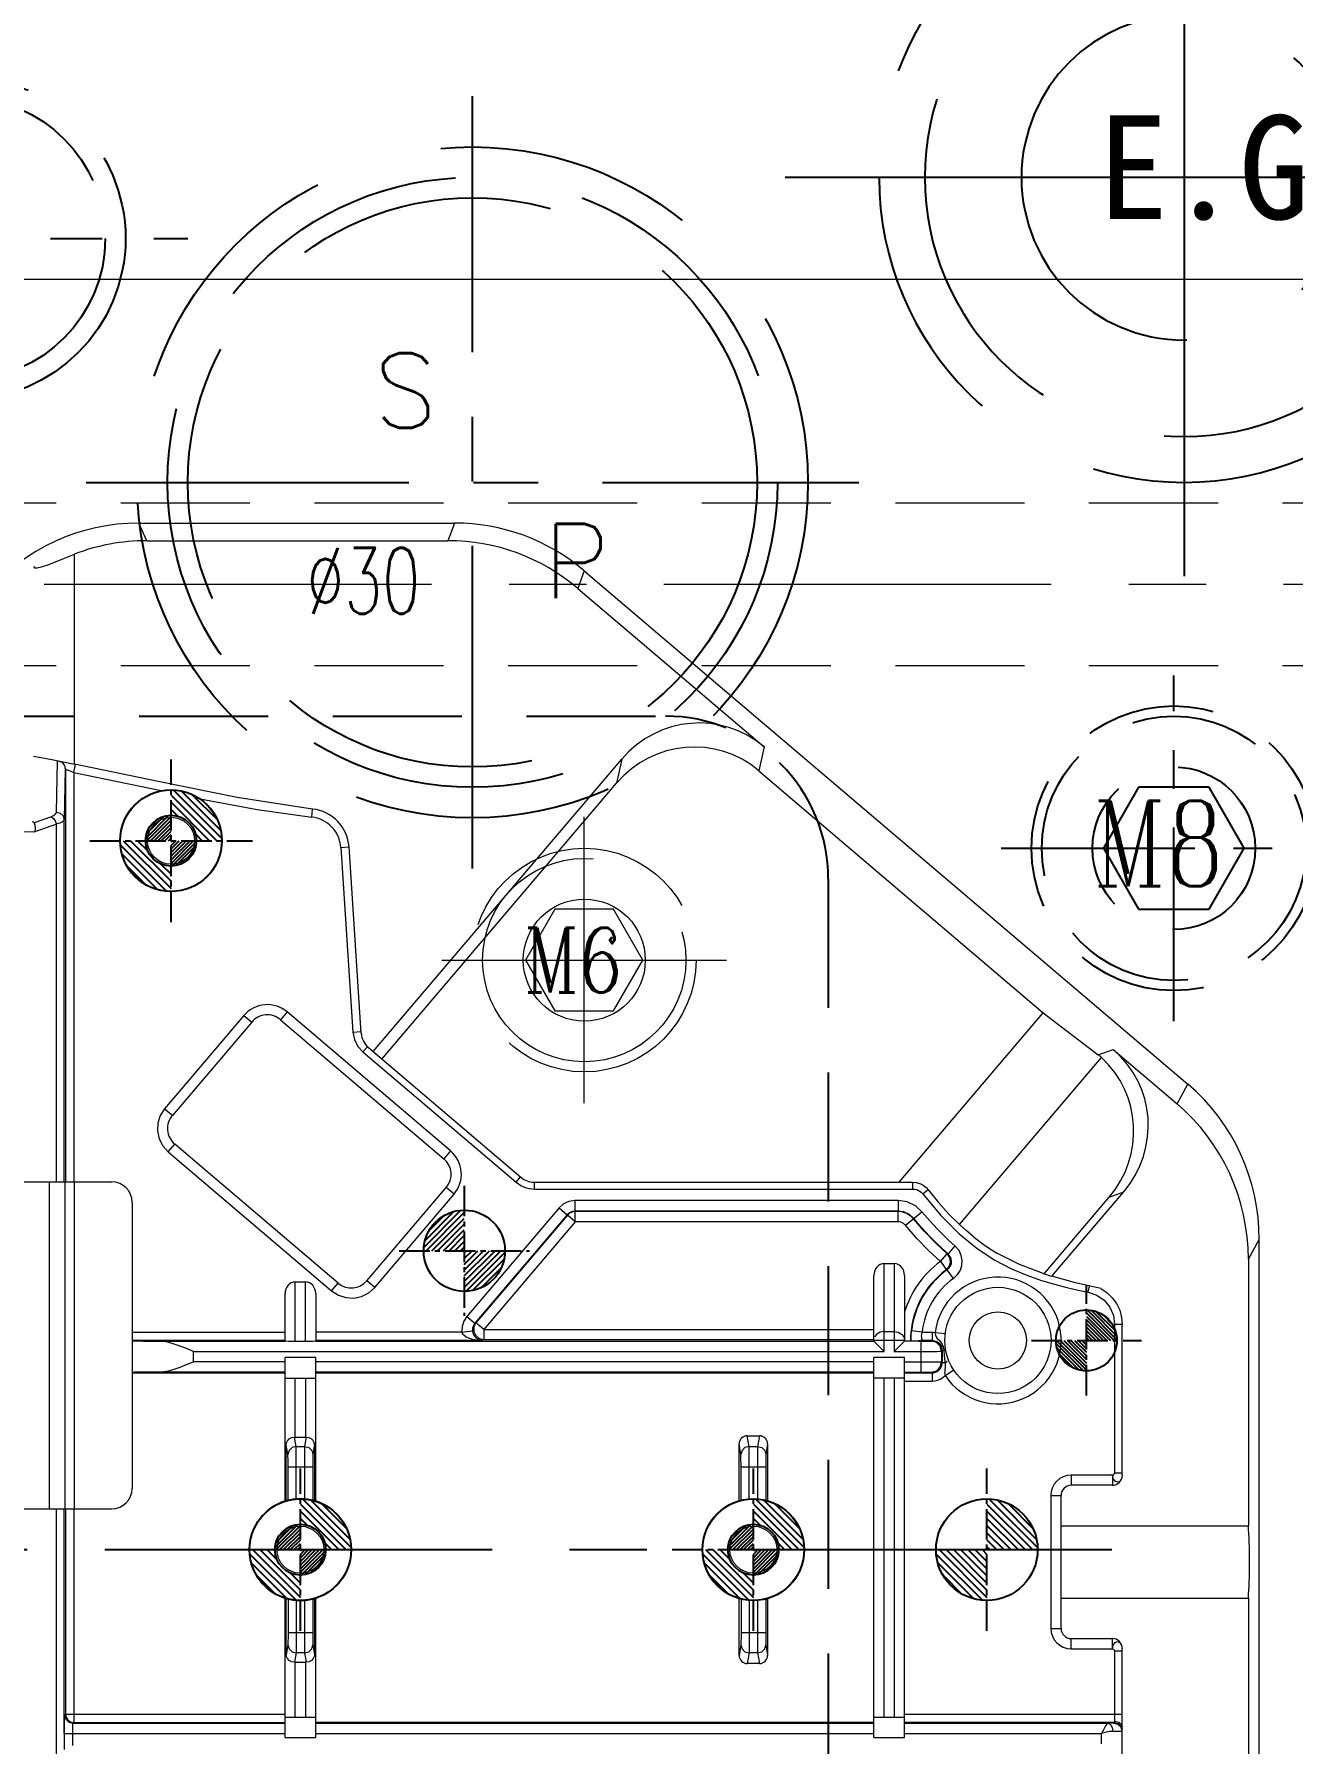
# Model space of a CAD drawing. Header units: inches. Extents: x 164842 to 166038, y -53074 to -52229.
# Drawn here: x 165445 to 165506.9, y -52420 to -52335.9 of the extents above; entities that cross this region are included whole.
import ezdxf

# ---------------------------------------------------------------- set-up
doc = ezdxf.new("R2010")
doc.units = ezdxf.units.IN
doc.header["$LTSCALE"] = 2
doc.header["$MEASUREMENT"] = 0
for name, pattern in [('ACAD_ISO02W100', [15, 12, -3]), ('CENTER', [50.8, 31.75, -6.35, 6.35, -6.35]), ('CENTER2', [1.125, 0.75, -0.125, 0.125, -0.125]), ('HIDDEN', [9.525, 6.35, -3.175])]:
    doc.linetypes.add(name, pattern=pattern)
doc.layers.get('0').update_dxf_attribs({"linetype": 'CONTINUOUS'})
for name, color, linetype in [('CAV-COR', 1, 'CONTINUOUS'), ('DEFAULT_1', 7, 'CENTER'), ('GE', 214, 'CONTINUOUS'), ('Layer3', 3, 'CONTINUOUS'), ('PIN', 4, 'CONTINUOUS'), ('SCREW', 52, 'HIDDEN'), ('SP', 3, 'CONTINUOUS'), ('壓塊', 157, 'CONTINUOUS'), ('文字', 1, 'CONTINUOUS')]:
    doc.layers.add(name, color=color, linetype=linetype)
for name, color, linetype, lineweight in [('dim', 3, 'CONTINUOUS', 15), ('PRODUCT', 1, 'CONTINUOUS', 15), ('WR', 122, 'HIDDEN', 18), ('枕位', 75, 'CONTINUOUS', 15), ('螺絲', 42, 'ACAD_ISO02W100', 15)]:
    doc.layers.add(name, color=color, linetype=linetype, lineweight=lineweight)
doc.styles.add('ROMANC', font='romanc', dxfattribs={"width": 0.6, "height": 1})
doc.styles.add('ROMANS', font='ROMANS.shx', dxfattribs={"height": 5, "bigfont": 'chineset.shx'})
doc.styles.get("Standard").update_dxf_attribs({"font": 'txt.shx', "width": 0.67})

# ---------------------------------------------------------------- blocks, each defined once
blk = doc.blocks.new('EG-16')
at = {"linetype": 'CENTER'}
for p, q in [((0, -19.617), (0, 19.617)), ((19.617, 0), (-19.617, 0))]:
    blk.add_line(p, q, dxfattribs=at)
at = {"linetype": 'HIDDEN'}
for radius in [15, 12.75, 8]:
    blk.add_circle((0, 0), radius, dxfattribs=at)
blk = doc.blocks.new('20090521.154736')
at = {"layer": 'GE', "extrusion": (0, 0, -1), "zscale": -1, "rotation": 180}
blk.add_blockref('EG-16', (0, 0), dxfattribs=at)
at = {"layer": '文字', "insert": (-4.244, 3.05), "char_height": 5.1, "width": 28.22459, "attachment_point": 1, "style": 'ROMANS'}
blk.add_mtext('{\\f標楷體|b0|i0|c136|p65;E.G}', dxfattribs=at)
blk = doc.blocks.new('20160723.115749')
at = {"layer": 'SCREW', "linetype": 'CENTER', "ltscale": 0.15}
for p, q in [((0, -8.5), (0, 8.5)), ((-8.5, 0), (8.5, 0))]:
    blk.add_line(p, q, dxfattribs=at)
at = {"layer": 'SCREW', "ltscale": 0.5}
blk.add_lwpolyline([(-1.732, 3), (-3.464, 0), (-1.732, -3), (1.732, -3), (3.464, 0), (1.732, 3)], close=True, dxfattribs=at)
for radius in [7, 6.5, 4]:
    blk.add_circle((0, 0), radius, dxfattribs=at)
at = {"layer": 'Layer3', "style": 'ROMANC', "width": 0.8}
blk.add_text('M8', height=4.1865, dxfattribs=at).set_placement((-3.976, -1.858))
blk = doc.blocks.new('20160825.182511')
at = {"color": 8, "linetype": 'HIDDEN'}
blk.add_circle((0, 0), 16.5, dxfattribs=at)
at = {"layer": 'SP', "linetype": 'CENTER', "ltscale": 0.25}
for p, q in [((0, -19), (0, 19)), ((-19, 0), (19, 0))]:
    blk.add_line(p, q, dxfattribs=at)
at = {"layer": 'SP', "linetype": 'HIDDEN'}
for radius in [15, 14]:
    blk.add_circle((0, 0), radius, dxfattribs=at)
at = {"layer": 'dim', "insert": (-5.368, -4.84), "char_height": 3.2506, "attachment_point": 5}
blk.add_mtext('Ø30', dxfattribs=at)
at = {"layer": 'SP'}
for s, p in [('S', (-4.865, 2.687)), ('P', (3.467, -5.699))]:
    blk.add_text(s, height=3.665, dxfattribs=at).set_placement(p)
blk = doc.blocks.new('20140813.092309')
at = {"layer": '螺絲', "color": 137, "linetype": 'CENTER', "ltscale": 0.25}
for p, q in [((0, -7.042), (0, 7.042)), ((-7, 0), (7, 0))]:
    blk.add_line(p, q, dxfattribs=at)
at = {"layer": '螺絲', "color": 137, "linetype": 'Continuous'}
blk.add_lwpolyline([(-1.443, 2.5), (-2.887, 0), (-1.443, -2.5), (1.443, -2.5), (2.887, 0), (1.443, 2.5)], close=True, dxfattribs=at)
at = {"layer": '螺絲', "color": 137, "linetype": 'HIDDEN'}
blk.add_circle((0, 0), 5.5, dxfattribs=at)
at = {"layer": '螺絲', "color": 137}
for radius in [5, 3]:
    blk.add_circle((0, 0), radius, dxfattribs=at)
at = {"layer": 'dim', "style": 'ROMANC', "width": 0.8}
blk.add_text('M6', height=3.1716, dxfattribs=at).set_placement((-2.976, -1.589))

msp = doc.modelspace()

# ---------------------------------------------------------------- hatches: boundary and pattern name
at = {"layer": 'PIN', "linetype": 'Continuous'}
h = msp.add_hatch(dxfattribs=at)
h.set_pattern_fill('ANSI31', color=31, scale=2, angle=90, style=0)
h.set_pattern_definition([(135, (165657.05004, -52389.8055), (-0.1767767, -0.1767767), [])])
h.paths.add_polyline_path([(165451.768, -52373.066, -0.414214), (165454.268, -52375.566), (165453.018, -52375.566, 0.414214), (165451.768, -52374.316)])
h.paths.add_polyline_path([(165450.518, -52375.566, 0.414214), (165451.768, -52376.816), (165451.768, -52378.066, -0.414214), (165449.268, -52375.566)])
h = msp.add_hatch(dxfattribs=at)
h.set_pattern_fill('ANSI31', color=31, angle=90, style=0)
h.set_pattern_definition([(45, (165246.48599, -52389.8055), (0.08838835, -0.08838835), [])])
h.paths.add_polyline_path([(165451.768, -52375.566), (165453.018, -52375.566, -0.414214), (165451.768, -52376.816)])
h.paths.add_polyline_path([(165451.768, -52374.316), (165451.768, -52375.566), (165450.518, -52375.566, -0.414214)])
h = msp.add_hatch(dxfattribs=at)
h.set_pattern_fill('ANSI31', color=143, scale=1.6, angle=270, style=0)
h.set_pattern_definition([(225, (165630.42064, -52384.34752), (-0.14142136, 0.14142136), [])])
h.paths.add_polyline_path([(165466.195, -52395.739), (165464.195, -52395.739, -0.414214), (165466.195, -52393.739)])
h.paths.add_polyline_path([(165466.195, -52397.739), (165466.195, -52395.739), (165468.195, -52395.739, -0.414214)])
h = msp.add_hatch(dxfattribs=at)
h.set_pattern_fill('ANSI31', color=3, angle=90, style=0)
h.set_pattern_definition([(135, (165702.07704, -52414.3878), (-0.08838835, -0.08838835), [])])
h.paths.add_polyline_path([(165496.795, -52400.148), (165495.295, -52400.148, 0.414214), (165496.795, -52401.648)])
h.paths.add_polyline_path([(165496.795, -52398.648), (165496.795, -52400.148), (165498.295, -52400.148, 0.414214)])
h = msp.add_hatch(dxfattribs=at)
h.set_pattern_fill('ANSI31', color=31, scale=2, angle=90, style=0)
h.set_pattern_definition([(135, (165663.4117, -52424.679), (-0.1767767, -0.1767767), [])])
h.paths.add_polyline_path([(165458.13, -52407.939, -0.414214), (165460.63, -52410.439), (165459.38, -52410.439, 0.414214), (165458.13, -52409.189)])
h.paths.add_polyline_path([(165456.88, -52410.439, 0.414214), (165458.13, -52411.689), (165458.13, -52412.939, -0.414214), (165455.63, -52410.439)])
h = msp.add_hatch(dxfattribs=at)
h.set_pattern_fill('ANSI31', color=31, scale=2, angle=90, style=0)
h.set_pattern_definition([(135, (165685.69254, -52424.679), (-0.1767767, -0.1767767), [])])
h.paths.add_polyline_path([(165480.411, -52407.939, -0.414214), (165482.911, -52410.439), (165481.661, -52410.439, 0.414214), (165480.411, -52409.189)])
h.paths.add_polyline_path([(165479.161, -52410.439, 0.414214), (165480.411, -52411.689), (165480.411, -52412.939, -0.414214), (165477.911, -52410.439)])
h = msp.add_hatch(dxfattribs=at)
h.set_pattern_fill('ANSI31', color=5, scale=2, angle=90, style=0)
h.set_pattern_definition([(135, (165697.17704, -52424.679), (-0.1767767, -0.1767767), [])])
h.paths.add_polyline_path([(165491.895, -52410.439), (165489.395, -52410.439, 0.414214), (165491.895, -52412.939)])
h.paths.add_polyline_path([(165491.895, -52407.939), (165491.895, -52410.439), (165494.395, -52410.439, 0.414214)])
h = msp.add_hatch(dxfattribs=at)
h.set_pattern_fill('ANSI31', color=31, angle=90, style=0)
h.set_pattern_definition([(45, (165252.84764, -52424.679), (0.08838835, -0.08838835), [])])
h.paths.add_polyline_path([(165458.13, -52410.439), (165459.38, -52410.439, -0.414214), (165458.13, -52411.689)])
h.paths.add_polyline_path([(165458.13, -52409.189), (165458.13, -52410.439), (165456.88, -52410.439, -0.414214)])
h = msp.add_hatch(dxfattribs=at)
h.set_pattern_fill('ANSI31', color=31, angle=90, style=0)
h.set_pattern_definition([(45, (165275.12849, -52424.679), (0.08838835, -0.08838835), [])])
h.paths.add_polyline_path([(165480.411, -52410.439), (165481.661, -52410.439, -0.414214), (165480.411, -52411.689)])
h.paths.add_polyline_path([(165480.411, -52409.189), (165480.411, -52410.439), (165479.161, -52410.439, -0.414214)])

# ---------------------------------------------------------------- linework, layer by layer
at = {"color": 8, "linetype": 'CENTER', "ltscale": 0.2}
msp.add_line((165430.595, -52345.939), (165452.595, -52345.939), dxfattribs=at)
at = {"color": 8, "linetype": 'HIDDEN', "ltscale": 0.8}
for radius in [7.938, 6.938]:
    msp.add_circle((165441.595, -52345.939), radius, dxfattribs=at)
at = {"layer": 'DEFAULT_1', "color": 2, "linetype": 'CENTER', "ltscale": 0.3}
msp.add_line((165387.547, -52410.439), (165499.608, -52410.439), dxfattribs=at)
at = {"layer": 'PIN', "color": 31, "linetype": 'CENTER2'}
for p, q in [((165451.768, -52379.566), (165451.768, -52371.566)), ((165447.768, -52375.566), (165455.768, -52375.566)), ((165458.13, -52414.439), (165458.13, -52406.439)), ((165480.411, -52414.439), (165480.411, -52406.439)), ((165454.13, -52410.439), (165462.13, -52410.439)), ((165476.411, -52410.439), (165484.411, -52410.439))]:
    msp.add_line(p, q, dxfattribs=at)
at = {"layer": 'PIN', "color": 143, "linetype": 'CENTER2'}
for p, q in [((165466.195, -52392.539), (165466.195, -52398.939)), ((165462.995, -52395.739), (165469.395, -52395.739))]:
    msp.add_line(p, q, dxfattribs=at)
at = {"layer": 'PIN', "color": 3, "linetype": 'CENTER2'}
for p, q in [((165496.795, -52402.848), (165496.795, -52397.448)), ((165494.095, -52400.148), (165499.495, -52400.148))]:
    msp.add_line(p, q, dxfattribs=at)
at = {"layer": 'PIN', "color": 5, "linetype": 'CENTER2'}
for p, q in [((165491.895, -52414.439), (165491.895, -52406.439)), ((165487.895, -52410.439), (165495.895, -52410.439))]:
    msp.add_line(p, q, dxfattribs=at)
at = {"layer": 'PIN', "color": 31, "linetype": 'Continuous'}
for centre, radius in [((165451.768, -52375.566), 2.5), ((165451.768, -52375.566), 1.25), ((165458.13, -52410.439), 2.5), ((165480.411, -52410.439), 2.5), ((165458.13, -52410.439), 1.25), ((165480.411, -52410.439), 1.25)]:
    msp.add_circle(centre, radius, dxfattribs=at)
at = {"layer": 'PIN', "color": 143, "linetype": 'Continuous'}
msp.add_circle((165466.195, -52395.739), 2, dxfattribs=at)
at = {"layer": 'PIN', "color": 3, "linetype": 'Continuous'}
msp.add_circle((165496.795, -52400.148), 1.5, dxfattribs=at)
at = {"layer": 'PIN', "color": 5, "linetype": 'Continuous'}
msp.add_circle((165491.895, -52410.439), 2.5, dxfattribs=at)
at = {"layer": 'PRODUCT', "linetype": 'ByBlock'}
for p, q in [((165362.095, -52347.939), (165521.095, -52347.939)), ((165445.007, -52371.404), (165445.82, -52371.561)), ((165445.82, -52371.561), (165447.017, -52371.8)), ((165446.163, -52371.646), (165446.116, -52374.162)), ((165446.24, -52371.644), (165446.424, -52371.723)), ((165446.564, -52372.038), (165446.518, -52374.526)), ((165446.581, -52372.042), (165446.581, -52392.349)), ((165446.581, -52372.042), (165446.848, -52372.149)), ((165446.848, -52372.149), (165446.983, -52372.204)), ((165446.983, -52372.204), (165447.063, -52371.81)), ((165446.983, -52372.204), (165446.983, -52392.349)), ((165446.983, -52372.204), (165451.28, -52373.101)), ((165458.692, -52374.407), (165458.735, -52374.007)), ((165445.881, -52374.384), (165445.038, -52374.69)), ((165445.038, -52374.69), (165445.068, -52374.803)), ((165446.127, -52374.748), (165445.068, -52375.132)), ((165446.127, -52392.349), (165446.127, -52374.748)), ((165446.518, -52392.349), (165446.518, -52374.526)), ((165443.431, -52375.11), (165445.068, -52375.132)), ((165460.123, -52375.9), (165460.524, -52375.874)), ((165460.123, -52375.9), (165460.716, -52384.979)), ((165461.123, -52385.04), (165460.524, -52375.874)), ((165457.48, -52383.988), (165457.154, -52384.371)), ((165465.518, -52390.825), (165457.48, -52383.988)), ((165455.355, -52384.16), (165451.454, -52388.747)), ((165455.738, -52384.485), (165451.834, -52389.075)), ((165455.355, -52384.16), (165455.738, -52384.485)), ((165457.154, -52384.371), (165465.193, -52391.207)), ((165460.716, -52384.979), (165461.117, -52384.953)), ((165460.716, -52384.979), (165460.79, -52385.347)), ((165461.209, -52385.959), (165461.43, -52385.699)), ((165461.475, -52385.74), (165468.979, -52392.122)), ((165461.209, -52385.959), (165468.742, -52392.366)), ((165451.454, -52388.747), (165451.837, -52389.072)), ((165451.626, -52390.872), (165451.951, -52390.489)), ((165459.987, -52397.328), (165451.949, -52390.492)), ((165465.518, -52390.825), (165465.193, -52391.207)), ((165451.626, -52390.872), (165459.664, -52397.708)), ((165443.829, -52392.349), (165448.854, -52392.349)), ((165445.793, -52408.429), (165445.793, -52392.349)), ((165446.563, -52408.429), (165446.563, -52392.349)), ((165447.017, -52408.429), (165447.017, -52392.349)), ((165468.742, -52392.366), (165468.962, -52392.107)), ((165469.631, -52392.362), (165488.233, -52392.361)), ((165469.653, -52392.701), (165469.653, -52392.362)), ((165488.263, -52392.701), (165488.263, -52392.361)), ((165449.859, -52393.354), (165449.859, -52407.424)), ((165461.404, -52397.214), (165465.307, -52392.624)), ((165461.789, -52397.536), (165465.69, -52392.95)), ((165465.69, -52392.95), (165465.307, -52392.624)), ((165469.653, -52392.701), (165488.263, -52392.701)), ((165487.53, -52393.263), (165471.636, -52393.263)), ((165471.636, -52393.263), (165471.636, -52393.786)), ((165487.53, -52393.263), (165487.53, -52393.786)), ((165488.742, -52392.938), (165489.013, -52392.73)), ((165488.742, -52392.938), (165489.636, -52394.008)), ((165470.855, -52393.624), (165466.313, -52398.965)), ((165471.253, -52393.963), (165466.711, -52399.303)), ((165471.265, -52393.989), (165466.768, -52399.277)), ((165470.855, -52393.624), (165471.253, -52393.963)), ((165471.361, -52393.868), (165471.253, -52393.963)), ((165471.648, -52394.315), (165471.265, -52393.989)), ((165471.492, -52393.807), (165471.361, -52393.868)), ((165471.636, -52393.786), (165471.492, -52393.807)), ((165487.53, -52393.786), (165471.636, -52393.786)), ((165487.53, -52393.812), (165471.648, -52393.812)), ((165471.648, -52394.315), (165471.648, -52393.812)), ((165487.53, -52394.315), (165487.53, -52393.812)), ((165487.893, -52394.485), (165488.703, -52393.814)), ((165489.636, -52394.008), (165490.529, -52394.899)), ((165471.648, -52394.315), (165467.151, -52399.602)), ((165487.53, -52394.315), (165471.648, -52394.315)), ((165490.529, -52394.899), (165491.418, -52395.625)), ((165489.945, -52395.884), (165489.986, -52395.886)), ((165490.329, -52395.491), (165489.986, -52395.886)), ((165491.418, -52395.625), (165492.282, -52396.191)), ((165486.843, -52396.369), (165487.345, -52396.369)), ((165486.843, -52400.686), (165486.843, -52396.369)), ((165487.345, -52396.369), (165487.345, -52400.686)), ((165489.91, -52396.669), (165489.949, -52396.673)), ((165490.253, -52397.098), (165489.949, -52396.673)), ((165490.115, -52396.47), (165490.15, -52396.359)), ((165457.878, -52397.265), (165458.381, -52397.265)), ((165457.878, -52400.18), (165457.878, -52397.265)), ((165458.381, -52400.18), (165458.381, -52397.265)), ((165459.664, -52397.708), (165459.99, -52397.325)), ((165461.789, -52397.536), (165461.406, -52397.211)), ((165486.34, -52400.105), (165486.34, -52396.95)), ((165487.848, -52396.95), (165487.848, -52400.171)), ((165494.578, -52397.192), (165495.23, -52397.387)), ((165496.886, -52397.777), (165496.945, -52397.482)), ((165457.376, -52400.139), (165457.376, -52397.845)), ((165458.883, -52397.845), (165458.883, -52400.139)), ((165496.886, -52397.777), (165497.299, -52397.921)), ((165497.299, -52397.921), (165497.661, -52398.173)), ((165466.313, -52398.965), (165466.711, -52399.303)), ((165449.859, -52399.737), (165457.376, -52399.737)), ((165466.075, -52399.737), (165458.883, -52399.737)), ((165466.075, -52399.737), (165466.594, -52399.682)), ((165466.598, -52399.547), (165466.594, -52399.682)), ((165466.638, -52399.418), (165466.598, -52399.547)), ((165466.711, -52399.303), (165466.638, -52399.418)), ((165466.768, -52399.277), (165466.711, -52399.303)), ((165467.151, -52399.602), (165486.34, -52399.602)), ((165467.151, -52399.602), (165467.151, -52400.105)), ((165486.487, -52399.833), (165486.378, -52399.974)), ((165486.843, -52399.706), (165487.345, -52399.706)), ((165488.71, -52399.737), (165488.19, -52399.68)), ((165488.71, -52399.737), (165489.203, -52399.737)), ((165489.203, -52399.737), (165489.203, -52400.139)), ((165489.35, -52399.749), (165489.849, -52399.814)), ((165498.177, -52399.354), (165498.559, -52399.354)), ((165498.177, -52399.354), (165498.177, -52406.67)), ((165498.559, -52406.771), (165498.559, -52399.37)), ((165449.859, -52400.139), (165457.376, -52400.139)), ((165451.214, -52400.184), (165457.376, -52400.184)), ((165452.874, -52401.198), (165452.874, -52400.686)), ((165452.874, -52400.686), (165486.843, -52400.686)), ((165457.878, -52400.18), (165458.381, -52400.18)), ((165458.883, -52400.139), (165467.077, -52400.139)), ((165458.883, -52400.184), (165486.34, -52400.184)), ((165467.151, -52400.105), (165467.077, -52400.139)), ((165467.151, -52400.105), (165486.34, -52400.105)), ((165486.34, -52400.141), (165487.848, -52400.141)), ((165486.34, -52400.184), (165486.34, -52400.141)), ((165486.843, -52400.686), (165486.34, -52400.184)), ((165487.847, -52400.184), (165487.345, -52400.686)), ((165487.345, -52400.686), (165489.433, -52400.685)), ((165487.848, -52400.171), (165488.767, -52400.171)), ((165488.552, -52400.184), (165488.738, -52400.184)), ((165488.66, -52401.7), (165488.66, -52400.184)), ((165488.731, -52400.139), (165489.203, -52400.139)), ((165488.738, -52400.184), (165488.979, -52400.183)), ((165488.979, -52400.183), (165489.099, -52400.182)), ((165489.156, -52400.18), (165489.163, -52400.18)), ((165489.163, -52400.18), (165489.203, -52400.139)), ((165489.433, -52400.685), (165489.611, -52400.683)), ((165489.665, -52400.682), (165489.598, -52400.431)), ((165489.665, -52400.682), (165489.706, -52400.642)), ((165489.665, -52400.682), (165489.665, -52401.202)), ((165489.667, -52400.449), (165489.706, -52400.642)), ((165489.702, -52400.349), (165489.758, -52400.495)), ((165489.777, -52400.642), (165489.706, -52400.642)), ((165489.706, -52400.642), (165489.706, -52401.242)), ((165489.758, -52400.495), (165489.777, -52400.642)), ((165489.777, -52400.642), (165489.797, -52400.864)), ((165489.797, -52400.864), (165489.821, -52401.063)), ((165449.859, -52401.748), (165457.376, -52401.748)), ((165457.376, -52401.7), (165451.214, -52401.7)), ((165457.376, -52401.198), (165452.874, -52401.198)), ((165458.883, -52400.992), (165457.376, -52400.992)), ((165457.376, -52408.043), (165457.376, -52400.992)), ((165458.883, -52408.043), (165458.883, -52400.992)), ((165486.34, -52401.198), (165458.883, -52401.198)), ((165486.34, -52401.7), (165458.883, -52401.7)), ((165458.883, -52401.748), (165486.34, -52401.748)), ((165487.848, -52400.992), (165486.34, -52400.992)), ((165486.34, -52419.685), (165486.34, -52400.992)), ((165487.848, -52419.685), (165487.848, -52400.992)), ((165487.848, -52401.745), (165489.203, -52401.745)), ((165489.163, -52401.704), (165489.414, -52401.637)), ((165489.163, -52401.704), (165489.203, -52401.745)), ((165489.203, -52401.745), (165489.203, -52402.147)), ((165489.665, -52401.202), (165489.706, -52401.242)), ((165489.848, -52401.242), (165489.706, -52401.242)), ((165489.821, -52401.063), (165489.848, -52401.242)), ((165489.848, -52401.242), (165489.937, -52401.175)), ((165489.851, -52401.297), (165489.848, -52401.404)), ((165489.848, -52401.876), (165490.266, -52401.598)), ((165457.376, -52401.997), (165458.883, -52401.997)), ((165457.878, -52404.898), (165457.878, -52401.997)), ((165458.381, -52401.997), (165458.381, -52404.898)), ((165487.848, -52401.997), (165486.34, -52401.997)), ((165486.843, -52418.68), (165486.843, -52401.997)), ((165487.345, -52401.997), (165487.345, -52418.68)), ((165487.848, -52402.147), (165489.203, -52402.147)), ((165457.92, -52405.364), (165457.843, -52404.898)), ((165457.878, -52404.898), (165458.381, -52404.898)), ((165458.417, -52404.898), (165458.339, -52405.364)), ((165480.113, -52404.835), (165480.708, -52404.835)), ((165480.201, -52405.364), (165480.113, -52404.835)), ((165480.708, -52404.835), (165480.62, -52405.364)), ((165457.438, -52408.024), (165457.438, -52405.287)), ((165457.518, -52405.766), (165457.438, -52405.287)), ((165457.522, -52405.993), (165457.521, -52405.849)), ((165457.92, -52405.364), (165458.339, -52405.364)), ((165457.923, -52405.609), (165457.922, -52405.428)), ((165457.925, -52406.215), (165457.923, -52405.609)), ((165458.335, -52405.743), (165458.334, -52407.935)), ((165458.821, -52405.287), (165458.741, -52405.766)), ((165458.821, -52405.287), (165458.821, -52408.024)), ((165479.711, -52408.026), (165479.711, -52405.237)), ((165479.799, -52405.766), (165479.711, -52405.237)), ((165479.803, -52405.993), (165479.801, -52405.849)), ((165480.201, -52405.364), (165480.62, -52405.364)), ((165480.204, -52405.609), (165480.203, -52405.428)), ((165480.206, -52406.215), (165480.204, -52405.609)), ((165480.616, -52405.743), (165480.615, -52407.935)), ((165481.11, -52405.237), (165481.022, -52405.766)), ((165481.11, -52405.237), (165481.11, -52408.026)), ((165457.523, -52406.276), (165457.522, -52405.993)), ((165457.523, -52408.001), (165457.523, -52406.276)), ((165457.523, -52406.368), (165458.736, -52406.368)), ((165457.925, -52407.935), (165457.925, -52406.215)), ((165458.737, -52406.085), (165458.736, -52408.001)), ((165479.804, -52406.276), (165479.803, -52405.993)), ((165479.804, -52408.001), (165479.804, -52406.276)), ((165479.804, -52406.368), (165481.017, -52406.368)), ((165480.206, -52407.935), (165480.206, -52406.215)), ((165481.018, -52406.085), (165481.017, -52408.001)), ((165498.076, -52406.771), (165496.047, -52406.771)), ((165496.047, -52406.771), (165496.047, -52407.274)), ((165498.076, -52406.771), (165498.076, -52407.274)), ((165498.116, -52406.946), (165498.076, -52406.771)), ((165498.559, -52406.67), (165498.177, -52406.67)), ((165498.057, -52407.274), (165496.047, -52407.274)), ((165498.209, -52407.073), (165498.116, -52406.946)), ((165443.829, -52408.429), (165448.854, -52408.429)), ((165446.127, -52447.027), (165446.127, -52408.429)), ((165446.518, -52419.48), (165446.518, -52408.429)), ((165446.581, -52408.429), (165446.581, -52418.531)), ((165446.983, -52408.429), (165446.983, -52418.933)), ((165495.042, -52407.776), (165495.544, -52407.776)), ((165495.042, -52407.776), (165495.042, -52414.309)), ((165495.544, -52414.309), (165495.544, -52407.776)), ((165457.376, -52419.685), (165457.376, -52412.836)), ((165457.438, -52415.592), (165457.438, -52412.855)), ((165457.523, -52412.877), (165457.523, -52414.747)), ((165457.925, -52412.943), (165457.924, -52415.101)), ((165458.334, -52412.943), (165458.334, -52414.663)), ((165458.736, -52412.877), (165458.736, -52414.602)), ((165458.821, -52412.855), (165458.821, -52415.592)), ((165458.883, -52419.685), (165458.883, -52412.836)), ((165479.711, -52415.641), (165479.711, -52412.852)), ((165479.804, -52412.877), (165479.804, -52414.747)), ((165480.206, -52412.943), (165480.205, -52415.101)), ((165480.615, -52412.943), (165480.615, -52414.663)), ((165481.017, -52412.877), (165481.017, -52414.602)), ((165481.11, -52412.852), (165481.11, -52415.641)), ((165495.042, -52414.309), (165495.544, -52414.309)), ((165457.518, -52415.113), (165457.438, -52415.592)), ((165457.523, -52414.511), (165458.736, -52414.511)), ((165458.334, -52414.663), (165458.336, -52415.269)), ((165458.736, -52414.602), (165458.737, -52414.886)), ((165458.737, -52414.886), (165458.739, -52415.03)), ((165458.741, -52415.113), (165458.821, -52415.592)), ((165479.799, -52415.113), (165479.711, -52415.641)), ((165479.804, -52414.511), (165481.017, -52414.511)), ((165480.615, -52414.663), (165480.617, -52415.269)), ((165481.017, -52414.602), (165481.018, -52414.886)), ((165481.018, -52414.886), (165481.02, -52415.03)), ((165481.022, -52415.113), (165481.11, -52415.641)), ((165496.047, -52414.811), (165498.057, -52414.811)), ((165496.047, -52415.314), (165496.047, -52414.811)), ((165498.076, -52415.314), (165498.076, -52414.811)), ((165457.92, -52415.514), (165457.843, -52415.981)), ((165457.878, -52415.98), (165458.381, -52415.98)), ((165457.878, -52418.68), (165457.878, -52415.98)), ((165458.339, -52415.514), (165457.92, -52415.514)), ((165458.336, -52415.269), (165458.338, -52415.451)), ((165458.339, -52415.514), (165458.417, -52415.981)), ((165458.381, -52415.98), (165458.381, -52418.68)), ((165480.201, -52415.514), (165480.113, -52416.044)), ((165480.708, -52416.044), (165480.113, -52416.044)), ((165480.62, -52415.514), (165480.201, -52415.514)), ((165480.617, -52415.269), (165480.618, -52415.451)), ((165480.62, -52415.514), (165480.708, -52416.044)), ((165496.047, -52415.314), (165498.076, -52415.314)), ((165498.177, -52415.415), (165498.567, -52415.415)), ((165498.177, -52415.415), (165498.178, -52418.619)), ((165498.559, -52420.994), (165498.559, -52415.314)), ((165446.536, -52418.575), (165446.581, -52418.531)), ((165446.581, -52418.531), (165457.376, -52418.531)), ((165487.848, -52418.531), (165498.559, -52418.531)), ((165446.529, -52419.222), (165446.531, -52418.857)), ((165446.529, -52420.273), (165446.529, -52419.222)), ((165446.931, -52419.409), (165446.931, -52419.265)), ((165446.931, -52420.069), (165446.931, -52419.409)), ((165446.938, -52418.977), (165446.983, -52418.933)), ((165446.938, -52418.977), (165457.376, -52418.977)), ((165446.983, -52418.933), (165457.376, -52418.933)), ((165457.376, -52418.68), (165458.883, -52418.68)), ((165458.883, -52418.929), (165486.34, -52418.929)), ((165458.883, -52418.977), (165486.34, -52418.977)), ((165486.34, -52418.68), (165487.848, -52418.68)), ((165498.178, -52418.933), (165487.848, -52418.933)), ((165487.848, -52418.977), (165497.866, -52418.977)), ((165498.043, -52418.976), (165497.866, -52418.977)), ((165497.866, -52418.977), (165497.976, -52419.032)), ((165498.178, -52418.933), (165498.137, -52418.973)), ((165498.137, -52418.973), (165498.338, -52419.027)), ((165498.178, -52418.619), (165498.179, -52418.759)), ((165498.181, -52418.878), (165498.381, -52418.925)), ((165498.338, -52419.027), (165498.485, -52419.174)), ((165498.485, -52419.174), (165498.539, -52419.375)), ((165446.528, -52419.48), (165457.376, -52419.48)), ((165457.376, -52419.685), (165458.883, -52419.685)), ((165458.883, -52419.48), (165486.34, -52419.48)), ((165486.34, -52419.685), (165487.848, -52419.685)), ((165487.848, -52419.48), (165497.534, -52419.48)), ((165497.534, -52419.991), (165497.534, -52419.48))]:
    msp.add_line(p, q, dxfattribs=at)
for points in [[(165446.408, -52371.721), (165446.523, -52371.862), (165446.564, -52372.038)], [(165446.581, -52372.042), (165446.54, -52371.864), (165446.424, -52371.723)], [(165458.735, -52374.007), (165455.028, -52373.443), (165451.13, -52372.659), (165447.017, -52371.8)], [(165453.2, -52373.501), (165456.011, -52374.026), (165458.692, -52374.407)], [(165445.068, -52374.803), (165445.083, -52374.955), (165445.068, -52375.132)], [(165446.116, -52374.162), (165446.105, -52374.214), (165446.077, -52374.26), (165446.037, -52374.3), (165445.989, -52374.334), (165445.937, -52374.362), (165445.881, -52374.384)], [(165445.881, -52374.384), (165445.985, -52374.466), (165446.071, -52374.595), (165446.127, -52374.748)], [(165446.116, -52374.162), (165446.317, -52374.211), (165446.464, -52374.344), (165446.518, -52374.526)], [(165446.518, -52374.526), (165446.499, -52374.578), (165446.453, -52374.624), (165446.386, -52374.664), (165446.307, -52374.698), (165446.219, -52374.725), (165446.127, -52374.748)], [(165460.79, -52385.347), (165460.958, -52385.681), (165461.209, -52385.959)], [(165451.454, -52388.747), (165451.239, -52389.08), (165451.119, -52389.455), (165451.1, -52389.845), (165451.182, -52390.227), (165451.36, -52390.578), (165451.626, -52390.872)], [(165468.742, -52392.366), (165468.852, -52392.451), (165468.975, -52392.527), (165469.107, -52392.591)], [(165488.233, -52392.361), (165488.417, -52392.378), (165488.594, -52392.428), (165488.759, -52392.508), (165488.905, -52392.617), (165489.03, -52392.752)], [(165469.107, -52392.591), (165469.245, -52392.641), (165469.385, -52392.676), (165469.523, -52392.695), (165469.653, -52392.701)], [(165471.636, -52393.263), (165471.342, -52393.306), (165471.074, -52393.431), (165470.855, -52393.624)], [(165488.703, -52393.814), (165488.384, -52393.525), (165487.971, -52393.329), (165487.53, -52393.263)], [(165488.263, -52392.701), (165488.353, -52392.708), (165488.444, -52392.729), (165488.533, -52392.765), (165488.615, -52392.815), (165488.685, -52392.873), (165488.742, -52392.938)], [(165489.03, -52392.752), (165489.525, -52393.363), (165490.033, -52393.929), (165490.551, -52394.447)], [(165471.648, -52393.812), (165471.505, -52393.833), (165471.373, -52393.894), (165471.265, -52393.989)], [(165488.3, -52394.148), (165488.09, -52393.958), (165487.82, -52393.829), (165487.53, -52393.786)], [(165488.28, -52394.165), (165488.191, -52394.071), (165488.081, -52393.983), (165487.952, -52393.908), (165487.812, -52393.854), (165487.668, -52393.822), (165487.53, -52393.812)], [(165489.945, -52395.884), (165489.384, -52395.366), (165488.828, -52394.793), (165488.28, -52394.165)], [(165489.986, -52395.886), (165489.696, -52395.626), (165489.409, -52395.354), (165489.126, -52395.07), (165488.847, -52394.775), (165488.572, -52394.467), (165488.3, -52394.148)], [(165490.329, -52395.491), (165490.05, -52395.242), (165489.774, -52394.98), (165489.502, -52394.706), (165489.232, -52394.421), (165488.966, -52394.123), (165488.703, -52393.814)], [(165487.893, -52394.485), (165487.85, -52394.44), (165487.797, -52394.397), (165487.735, -52394.361), (165487.666, -52394.335), (165487.597, -52394.319), (165487.53, -52394.315)], [(165489.614, -52396.263), (165489.033, -52395.725), (165488.459, -52395.133), (165487.893, -52394.485)], [(165491.201, -52395.018), (165490.874, -52394.742), (165490.551, -52394.447)], [(165491.201, -52395.018), (165491.788, -52395.462), (165492.393, -52395.853)], [(165489.614, -52396.263), (165489.919, -52395.914), (165489.945, -52395.884)], [(165489.91, -52396.669), (165490.057, -52396.501), (165490.116, -52396.285), (165490.076, -52396.065), (165489.945, -52395.884)], [(165490.138, -52396.124), (165490.083, -52396), (165489.986, -52395.886)], [(165490.253, -52397.098), (165490.46, -52396.901), (165490.592, -52396.683), (165490.663, -52396.456), (165490.68, -52396.221), (165490.64, -52395.976), (165490.528, -52395.725), (165490.329, -52395.491)], [(165494.707, -52396.869), (165493.499, -52396.411), (165492.393, -52395.853)], [(165489.614, -52396.263), (165489.729, -52396.409), (165489.819, -52396.544), (165489.885, -52396.637), (165489.91, -52396.669)], [(165489.949, -52396.673), (165490.05, -52396.577), (165490.115, -52396.47)], [(165490.15, -52396.359), (165490.158, -52396.244), (165490.138, -52396.124)], [(165492.282, -52396.191), (165493.104, -52396.619), (165493.87, -52396.943), (165494.578, -52397.192)], [(165459.664, -52397.708), (165459.998, -52397.923), (165460.372, -52398.043), (165460.762, -52398.062), (165461.145, -52397.981), (165461.495, -52397.802), (165461.789, -52397.536)], [(165494.707, -52396.869), (165494.834, -52396.91), (165494.962, -52396.952), (165495.091, -52396.992)], [(165497.497, -52397.598), (165496.253, -52397.318), (165495.091, -52396.992)], [(165495.23, -52397.387), (165495.829, -52397.544), (165496.38, -52397.671), (165496.886, -52397.777)], [(165497.497, -52397.598), (165497.799, -52397.796), (165498.061, -52398.045), (165498.273, -52398.337), (165498.43, -52398.663), (165498.527, -52399.011), (165498.559, -52399.371)], [(165497.661, -52398.173), (165497.941, -52398.515), (165498.118, -52398.92), (165498.177, -52399.354)], [(165466.313, -52398.965), (165466.163, -52399.2), (165466.082, -52399.463), (165466.075, -52399.737)], [(165466.075, -52399.737), (165466.111, -52399.816), (165466.181, -52399.894), (165466.281, -52399.964), (165466.403, -52400.022), (165466.544, -52400.07), (165466.703, -52400.106)], [(165466.594, -52399.682), (165466.612, -52399.771), (165466.645, -52399.859), (165466.694, -52399.938), (165466.753, -52400.005), (165466.82, -52400.059), (165466.897, -52400.1), (165466.983, -52400.128), (165467.077, -52400.139)], [(165466.768, -52399.277), (165466.664, -52399.478), (165466.659, -52399.705), (165466.754, -52399.911), (165466.93, -52400.054), (165467.151, -52400.105)], [(165467.151, -52399.602), (165467.044, -52399.508), (165466.945, -52399.428), (165466.861, -52399.36), (165466.806, -52399.306), (165466.779, -52399.278), (165466.768, -52399.277)], [(165486.843, -52399.706), (165486.65, -52399.739), (165486.487, -52399.833)], [(165487.345, -52399.706), (165487.538, -52399.739), (165487.701, -52399.834), (165487.81, -52399.975), (165487.848, -52400.141)], [(165488.166, -52400.171), (165488.17, -52399.945), (165488.19, -52399.68)], [(165488.688, -52399.931), (165488.691, -52399.842), (165488.71, -52399.737)], [(165488.731, -52400.139), (165488.728, -52400.135), (165488.723, -52400.121), (165488.715, -52400.096), (165488.704, -52400.057), (165488.694, -52400.003), (165488.688, -52399.931)], [(165489.203, -52399.737), (165489.277, -52399.74), (165489.35, -52399.749)], [(165489.35, -52399.749), (165489.35, -52399.821), (165489.363, -52399.896), (165489.398, -52399.971)], [(165489.398, -52399.971), (165489.456, -52400.045), (165489.533, -52400.124), (165489.621, -52400.222), (165489.702, -52400.349)], [(165452.874, -52400.686), (165452.528, -52400.547), (165452.211, -52400.424), (165451.922, -52400.324), (165451.66, -52400.249), (165451.423, -52400.201), (165451.214, -52400.184)], [(165466.703, -52400.106), (165466.881, -52400.13), (165467.077, -52400.139)], [(165488.731, -52400.139), (165488.64, -52400.147), (165488.552, -52400.171)], [(165489.099, -52400.182), (165489.136, -52400.181), (165489.156, -52400.18)], [(165489.598, -52400.431), (165489.414, -52400.247), (165489.163, -52400.18)], [(165489.203, -52400.139), (165489.395, -52400.177), (165489.558, -52400.286), (165489.667, -52400.449)], [(165489.611, -52400.683), (165489.652, -52400.683), (165489.665, -52400.682)], [(165489.777, -52400.642), (165489.825, -52400.613), (165489.853, -52400.587)], [(165451.214, -52401.7), (165451.424, -52401.683), (165451.661, -52401.635), (165451.923, -52401.559), (165452.212, -52401.459), (165452.529, -52401.337), (165452.874, -52401.198)], [(165487.848, -52401.198), (165489.359, -52401.199), (165489.53, -52401.2), (165489.632, -52401.201), (165489.665, -52401.202)], [(165487.848, -52401.7), (165488.899, -52401.701), (165489.01, -52401.701), (165489.095, -52401.702), (165489.146, -52401.703), (165489.163, -52401.704)], [(165489.203, -52401.745), (165489.288, -52401.738), (165489.376, -52401.714), (165489.462, -52401.673), (165489.54, -52401.616), (165489.605, -52401.544), (165489.656, -52401.461), (165489.688, -52401.373), (165489.704, -52401.285)], [(165489.414, -52401.637), (165489.598, -52401.453), (165489.665, -52401.202)], [(165489.706, -52401.242), (165489.705, -52401.264), (165489.704, -52401.285)], [(165489.822, -52401.659), (165489.82, -52401.733), (165489.828, -52401.805), (165489.848, -52401.876)], [(165489.848, -52401.404), (165489.84, -52401.497), (165489.829, -52401.581), (165489.822, -52401.659)], [(165489.848, -52401.242), (165489.85, -52401.27), (165489.851, -52401.297)], [(165489.203, -52402.147), (165489.335, -52402.137), (165489.472, -52402.106), (165489.607, -52402.052), (165489.734, -52401.975), (165489.848, -52401.876)], [(165457.438, -52405.287), (165457.453, -52405.18), (165457.498, -52405.082), (165457.575, -52404.994), (165457.691, -52404.926), (165457.843, -52404.898)], [(165458.417, -52404.898), (165458.55, -52404.919), (165458.662, -52404.977), (165458.747, -52405.061), (165458.8, -52405.161), (165458.821, -52405.287)], [(165457.92, -52405.364), (165457.719, -52405.418), (165457.572, -52405.565), (165457.518, -52405.766)], [(165457.521, -52405.849), (165457.52, -52405.804), (165457.519, -52405.777), (165457.518, -52405.766)], [(165457.922, -52405.428), (165457.921, -52405.384), (165457.92, -52405.364)], [(165458.339, -52405.364), (165458.338, -52405.384), (165458.338, -52405.428), (165458.337, -52405.503), (165458.335, -52405.743)], [(165458.339, -52405.364), (165458.54, -52405.418), (165458.687, -52405.565), (165458.741, -52405.766)], [(165458.741, -52405.766), (165458.74, -52405.777), (165458.74, -52405.804), (165458.739, -52405.849), (165458.738, -52405.913), (165458.737, -52406.085)], [(165480.201, -52405.364), (165480, -52405.418), (165479.853, -52405.565), (165479.799, -52405.766)], [(165479.801, -52405.849), (165479.801, -52405.804), (165479.8, -52405.777), (165479.799, -52405.766)], [(165480.203, -52405.428), (165480.202, -52405.384), (165480.201, -52405.364)], [(165480.62, -52405.364), (165480.619, -52405.384), (165480.618, -52405.428), (165480.618, -52405.503), (165480.616, -52405.743)], [(165480.62, -52405.364), (165480.821, -52405.418), (165480.968, -52405.565), (165481.022, -52405.766)], [(165481.022, -52405.766), (165481.021, -52405.777), (165481.02, -52405.804), (165481.02, -52405.849), (165481.019, -52405.913), (165481.018, -52406.085)], [(165498.076, -52406.771), (165498.126, -52406.755), (165498.163, -52406.719), (165498.177, -52406.67)], [(165498.445, -52407.078), (165498.33, -52407.124), (165498.209, -52407.073)], [(165457.523, -52414.747), (165457.521, -52414.968), (165457.52, -52415.045), (165457.519, -52415.094), (165457.518, -52415.113)], [(165457.518, -52415.113), (165457.572, -52415.313), (165457.719, -52415.46), (165457.92, -52415.514)], [(165457.924, -52415.101), (165457.922, -52415.402), (165457.921, -52415.482), (165457.92, -52415.514)], [(165458.339, -52415.514), (165458.54, -52415.46), (165458.687, -52415.313), (165458.741, -52415.113)], [(165458.739, -52415.03), (165458.74, -52415.075), (165458.74, -52415.101), (165458.741, -52415.113)], [(165479.804, -52414.747), (165479.802, -52414.968), (165479.801, -52415.045), (165479.8, -52415.094), (165479.799, -52415.113)], [(165479.799, -52415.113), (165479.853, -52415.313), (165480, -52415.46), (165480.201, -52415.514)], [(165480.205, -52415.101), (165480.203, -52415.402), (165480.202, -52415.482), (165480.201, -52415.514)], [(165480.62, -52415.514), (165480.821, -52415.46), (165480.968, -52415.313), (165481.022, -52415.113)], [(165481.02, -52415.03), (165481.02, -52415.075), (165481.021, -52415.101), (165481.022, -52415.113)], [(165498.076, -52415.314), (165498.117, -52415.139), (165498.209, -52415.012)], [(165498.209, -52415.012), (165498.33, -52414.961), (165498.444, -52415.007)], [(165457.843, -52415.981), (165457.691, -52415.953), (165457.575, -52415.885), (165457.498, -52415.797), (165457.453, -52415.699), (165457.438, -52415.592)], [(165458.338, -52415.451), (165458.338, -52415.495), (165458.339, -52415.514)], [(165458.821, -52415.592), (165458.806, -52415.699), (165458.761, -52415.797), (165458.684, -52415.885), (165458.568, -52415.953), (165458.417, -52415.981)], [(165480.618, -52415.451), (165480.619, -52415.495), (165480.62, -52415.514)], [(165498.076, -52415.314), (165498.126, -52415.328), (165498.163, -52415.366), (165498.177, -52415.415)], [(165446.531, -52418.857), (165446.533, -52418.681), (165446.534, -52418.623), (165446.535, -52418.588), (165446.536, -52418.575)], [(165446.536, -52418.575), (165446.59, -52418.776), (165446.737, -52418.924), (165446.938, -52418.977)], [(165446.581, -52418.531), (165446.612, -52418.684), (165446.699, -52418.815), (165446.829, -52418.902), (165446.983, -52418.933)], [(165446.931, -52419.265), (165446.933, -52419.134), (165446.934, -52419.08), (165446.935, -52419.036), (165446.936, -52419.004), (165446.937, -52418.984), (165446.938, -52418.977)], [(165497.866, -52418.977), (165497.829, -52418.991), (165497.785, -52419.033), (165497.734, -52419.103), (165497.675, -52419.202), (165497.609, -52419.329), (165497.534, -52419.48)], [(165498.087, -52419.379), (165498.025, -52419.382), (165497.952, -52419.391), (165497.867, -52419.405), (165497.769, -52419.424), (165497.658, -52419.45), (165497.534, -52419.48)], [(165497.976, -52419.032), (165498.057, -52419.179), (165498.087, -52419.379)], [(165498.137, -52418.973), (165498.128, -52418.974), (165498.097, -52418.975), (165498.043, -52418.976)], [(165498.473, -52419.377), (165498.251, -52419.379), (165498.087, -52419.379)], [(165498.181, -52418.879), (165498.18, -52418.905), (165498.179, -52418.925), (165498.178, -52418.933)], [(165498.178, -52418.933), (165498.379, -52418.987), (165498.526, -52419.134), (165498.559, -52419.259)], [(165498.179, -52418.759), (165498.179, -52418.81), (165498.18, -52418.85), (165498.181, -52418.879)], [(165498.381, -52418.925), (165498.529, -52419.052), (165498.559, -52419.15)], [(165498.539, -52419.375), (165498.523, -52419.376), (165498.473, -52419.377)]]:
    msp.add_lwpolyline(points, dxfattribs=at)
for centre, radius in [((165451.768, -52375.566), 2.513), ((165451.768, -52375.566), 1.156), ((165492.44, -52400.148), 2.613), ((165492.44, -52400.148), 1.407), ((165480.411, -52410.439), 2.513), ((165458.13, -52410.439), 1.156), ((165480.411, -52410.439), 1.156)]:
    msp.add_circle(centre, radius, dxfattribs=at)
for centre, radius, start, end in [((165458.518, -52376.005), 2.01, 3.74, 83.79097), ((165458.518, -52376.005), 1.608, 3.74, 83.79097), ((165456.503, -52385.137), 1.507, 49.62, 139.62), ((165456.503, -52385.137), 1.005, 49.62, 139.62), ((165462.126, -52384.974), 1.005, 183.74, 229.62), ((165464.542, -52391.973), 1.507, 319.62, 49.62), ((165464.542, -52391.973), 1.005, 319.62, 49.62), ((165448.854, -52393.354), 1.005, 0, 90), ((165469.631, -52391.357), 1.005, 229.6208, 269.9992), ((165492.44, -52400.148), 4.804, 126.03346, 162.93574), ((165492.44, -52400.148), 4.302, 126.0344, 180.30171), ((165492.44, -52400.148), 4.276, 125.63966, 173.71419), ((165492.44, -52400.148), 3.753, 125.63966, 173.71419), ((165492.44, -52400.148), 3.115, 213.69449, 172.6447), ((165496.047, -52407.776), 1.005, 90, 180), ((165448.854, -52407.424), 1.005, 270, 0), ((165496.047, -52407.776), 0.502, 90, 180), ((165458.13, -52410.439), 2.513, 107.4576, 252.5424), ((165458.13, -52410.439), 2.513, 74.03134, 105.96866), ((165458.13, -52410.439), 2.513, 287.4576, 72.5424), ((165458.13, -52410.439), 2.513, 254.03134, 285.96866), ((165496.047, -52414.309), 1.005, 180, 270), ((165496.047, -52414.309), 0.502, 180, 270)]:
    msp.add_arc(centre, radius, start, end, dxfattribs=at)
for centre, major_axis, ratio, start_param, end_param in [((165443.48, -52375.115), (1.558, 0.422), 0.15311, 0.011551, 0.328129), ((165452.6, -52389.726), (0.651, 0.766), 0.999962, 1.570796, 3.141593), ((165486.843, -52396.95), (0, 0.58), 0.866025, 0, 1.570796), ((165487.345, -52396.95), (0, 0.58), 0.866025, 4.712389, 6.283185), ((165457.878, -52397.845), (0, -0.58), 0.866025, 3.141593, 4.712389), ((165458.381, -52397.845), (0, -0.58), 0.866025, 1.570796, 3.141593), ((165460.639, -52396.562), (0.651, 0.766), 0.999962, 3.141593, 4.712389), ((165452.874, -52400.162), (3.015, 0), 0.008727, 3.141593, 4.12934), ((165457.878, -52400.171), (0.502, 0), 0.017722, 3.141593, 4.712389), ((165458.381, -52400.171), (0.502, 0), 0.017722, 4.712389, 6.283185), ((165452.874, -52401.722), (3.015, 0), 0.008727, 2.153845, 3.141593), ((165457.878, -52404.872), (0.502, 0), 0.052408, 4.640924, 4.712389), ((165458.381, -52404.872), (0.502, 0), 0.052408, 4.712389, 4.783854), ((165480.113, -52405.237), (0.066, -0.397), 0.998592, 2.976816, 4.547156), ((165480.708, -52405.237), (0.066, 0.397), 0.998592, 4.877622, 6.447962), ((165498.057, -52406.771), (0.503, 0), 0.999962, 4.712432, 6.283185), ((165498.057, -52415.314), (0.503, 0), 0.999962, 0, 1.570809), ((165457.878, -52416.007), (0.502, 0), 0.052408, 1.570796, 1.642261), ((165458.381, -52416.007), (0.502, 0), 0.052408, 1.499332, 1.570796), ((165480.113, -52415.641), (0.066, 0.397), 0.998592, 1.736029, 3.306369), ((165480.708, -52415.641), (-0.066, 0.397), 0.998592, 2.976816, 4.547156)]:
    msp.add_ellipse(centre, major_axis=major_axis, ratio=ratio, start_param=start_param, end_param=end_param, dxfattribs=at)
at = {"layer": 'WR', "linetype": 'HIDDEN', "ltscale": 0.5}
for p, q in [((165373.095, -52358.939), (165510.095, -52358.939)), ((165373.095, -52366.939), (165510.095, -52366.939))]:
    msp.add_line(p, q, dxfattribs=at)
at = {"layer": 'WR', "linetype": 'CENTER', "ltscale": 0.3}
msp.add_line((165354.095, -52362.939), (165514.095, -52362.939), dxfattribs=at)
at = {"layer": '壓塊', "color": 153, "linetype": 'HIDDEN', "ltscale": 0.5}
msp.add_lwpolyline([(165476.095, -52449.439), (165412.095, -52449.439, -0.414214), (165404.095, -52441.439), (165404.095, -52377.439, -0.414214), (165412.095, -52369.439), (165476.095, -52369.439, -0.414214), (165484.095, -52377.439), (165484.095, -52441.439, -0.414214)], format="xyb", close=True, dxfattribs=at)
at = {"layer": '枕位', "linetype": 'ByBlock', "ltscale": 0.3}
for p, q in [((165450.581, -52360.808), (165450.179, -52359.939)), ((165450.179, -52359.939), (165465.709, -52359.939)), ((165465.709, -52359.939), (165465.39, -52360.808)), ((165450.581, -52360.808), (165465.39, -52360.808)), ((165447.017, -52371.8), (165447.017, -52361.474)), ((165472.089, -52362.285), (165471.77, -52363.154)), ((165472.089, -52362.285), (165501.789, -52387.544)), ((165471.77, -52363.154), (165480.935, -52370.949)), ((165480.935, -52370.949), (165480.684, -52372.131)), ((165461.705, -52385.935), (165473.937, -52371.552)), ((165473.937, -52371.552), (165473.686, -52372.734)), ((165480.684, -52372.131), (165494.67, -52384.025)), ((165462.142, -52386.308), (165473.686, -52372.734)), ((165487.579, -52392.362), (165494.67, -52384.025)), ((165494.67, -52384.025), (165497.371, -52386.104)), ((165490.551, -52394.447), (165497.535, -52386.235)), ((165497.371, -52386.104), (165498.102, -52385.828)), ((165498.102, -52385.828), (165501.252, -52388.507)), ((165501.252, -52388.507), (165501.789, -52387.544)), ((165494.707, -52396.869), (165497.911, -52393.102)), ((165495.091, -52396.992), (165498.631, -52392.83)), ((165497.911, -52393.102), (165498.631, -52392.83)), ((165504.758, -52396.145), (165505.295, -52395.181)), ((165505.295, -52430.821), (165505.295, -52395.181)), ((165504.758, -52396.145), (165504.758, -52409.265)), ((165495.544, -52409.265), (165504.758, -52409.265)), ((165495.544, -52412.82), (165504.758, -52412.82)), ((165504.758, -52412.82), (165504.758, -52429.862))]:
    msp.add_line(p, q, dxfattribs=at)
msp.add_lwpolyline([(165445.007, -52362.075), (165445.055, -52362.14), (165445.187, -52362.145), (165445.403, -52362.093), (165445.705, -52361.989), (165446.09, -52361.84), (165446.536, -52361.662), (165447.017, -52361.474)], dxfattribs=at)
for centre, major_axis, ratio, start_param, end_param in [((165450.321, -52370.094), (4.275, -9.247), 0.98165, 2.715588, 3.567597), ((165465.596, -52370.094), (3.512, 9.55), 0.982806, 5.936384, 6.629986), ((165450.722, -52370.962), (-4.275, 9.247), 0.98165, 5.857181, 6.221343), ((165465.277, -52370.962), (3.512, 9.55), 0.982806, 5.936384, 6.629986), ((165477.709, -52374.87), (1.059, 4.988), 0.980499, 5.795903, 7.350225), ((165477.458, -52376.052), (-1.059, -4.988), 0.980499, 2.65431, 4.208633), ((165494.013, -52389.918), (5.296, -0.154), 0.933961, 0.870629, 0.911362), ((165494.029, -52389.912), (4.773, 1.799), 0.980291, 5.226349, 6.739545), ((165494.748, -52389.641), (4.773, 1.799), 0.980291, 5.226349, 6.780279), ((165495.257, -52395.318), (4.944, 8.876), 0.98422, 5.227396, 6.089662), ((165494.72, -52396.282), (4.944, 8.876), 0.98422, 5.227396, 6.089662), ((165504.604, -52411.042), (0, 2.5), 0.087489, 3.921562, 5.503216)]:
    msp.add_ellipse(centre, major_axis=major_axis, ratio=ratio, start_param=start_param, end_param=end_param, dxfattribs=at)

# ---------------------------------------------------------------- block references
at = {"layer": 'CAV-COR'}
msp.add_blockref('20090521.154736', (165501.595, -52342.939), dxfattribs=at)
at = {"layer": 'SCREW', "linetype": 'ByBlock'}
msp.add_blockref('20160723.115749', (165501.095, -52375.939), dxfattribs=at)
at = {"layer": 'SCREW', "linetype": 'ByBlock', "ltscale": 0.3}
msp.add_blockref('20140813.092309', (165472.095, -52381.439), dxfattribs=at)
at = {"layer": 'SP', "linetype": 'ByBlock'}
msp.add_blockref('20160825.182511', (165466.595, -52357.939), dxfattribs=at)

doc.saveas('drawing.dxf')
